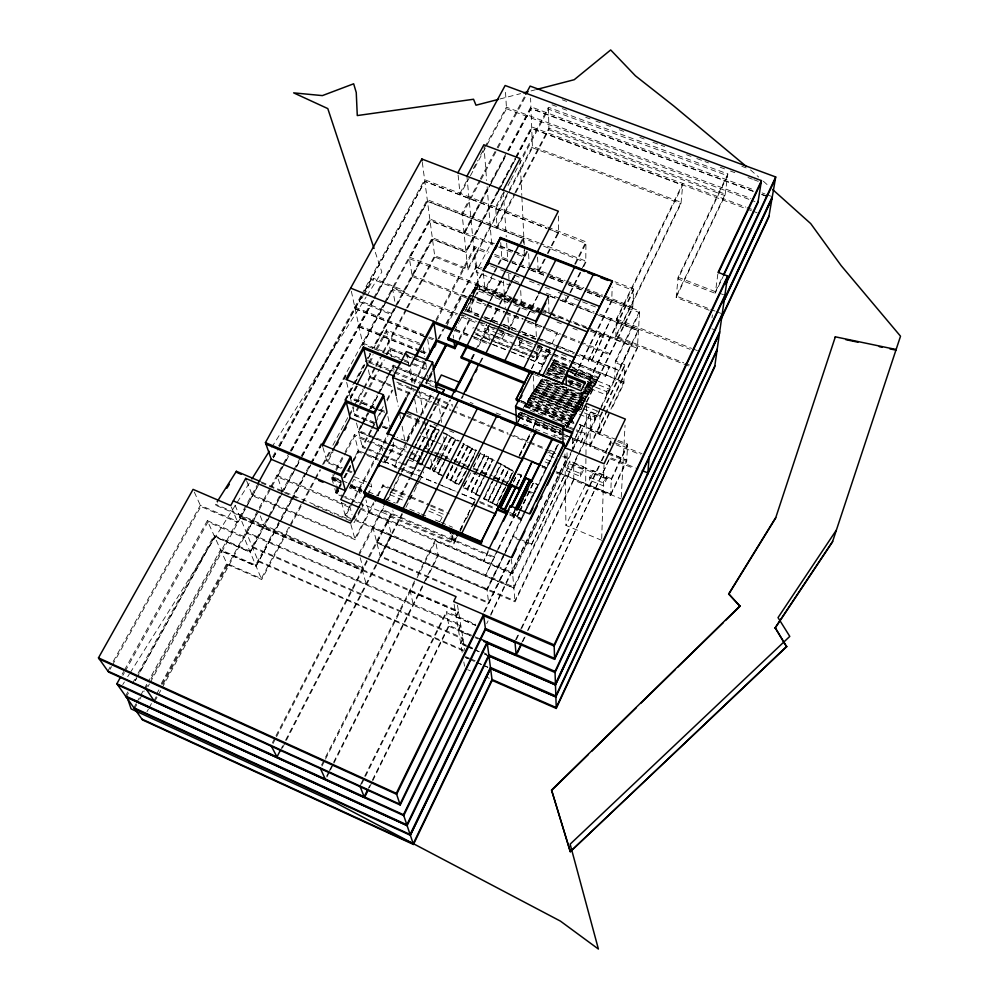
<?xml version="1.0" encoding="UTF-8"?>
<svg xmlns="http://www.w3.org/2000/svg" width="999" height="999" viewBox="0 0 999 999"><rect width="100%" height="100%" fill="white"/><g stroke="black" fill="none" stroke-linecap="round" stroke-linejoin="round"><path stroke-width="0.75" stroke-dasharray="5 3.75" d="M532.792 392.507L532.854 393.868L577.497 411.9L577.497 410.564L532.792 392.507L530.094 398.052L574.825 416.133L577.497 410.564M534.178 390.434L534.24 391.783L578.821 409.79L578.821 408.441L534.178 390.434L531.48 395.954L576.161 414.011L577.497 411.288L532.829 393.256M584.403 405.844L597.302 411.039L597.227 414.41L594.355 420.317L575.786 412.812L578.671 406.918L578.671 403.534L582.966 405.269M535.551 388.349L535.601 389.71L580.144 407.679L580.144 406.331L535.551 388.349L532.854 393.868M580.394 476.423L580.407 473.501L583.678 466.708L569.867 461.051L566.57 467.819L566.608 470.754L580.394 476.423L583.653 469.642L583.678 466.708M572.477 439.373L580.869 442.782L584.914 433.254L576.523 429.845M580.943 426.511L580.943 425.274L572.677 443.506L580.943 426.511L578.084 425.362M533.304 376.061L533.978 390.659L581.006 409.64L581.081 392.345M536.913 386.276L536.975 387.637L581.468 405.569L581.468 404.233L536.913 386.276L534.24 391.783M538.286 384.215L538.336 385.577L582.779 403.471L582.792 402.135L538.286 384.215L535.601 389.71M539.647 382.155L539.697 383.516L584.09 401.386L584.103 400.037L539.647 382.155L536.975 387.637M583.716 266.583L585.776 262.475L585.951 241.808L424.625 179.708L362.2 293.519M580.869 442.782L584.914 433.254M581.006 409.64L585.202 401.061L585.314 388.037M541.008 380.095L541.058 381.456L585.402 399.3L585.414 397.952L541.008 380.095L538.336 385.577M601.66 540.297L565.933 525.399L585.664 484.278L585.938 456.293M585.963 454.732L586.463 404.982M585.414 398.564L541.033 380.706L542.37 378.047L542.42 379.408L586.713 397.215L586.725 395.866L543.793 378.621M588.086 387.662L588.124 384.215L590.983 378.371L609.54 385.776L609.415 389.223L606.58 395.08L588.086 387.662L590.933 381.83L590.983 378.371M588.286 360.926L600.374 335.077L588.286 360.926L591.033 362.013L603.071 337.5L603.146 334.815L611.126 318.581L591.033 362.013M580.881 392.27L588.011 395.129L588.036 393.793L583.741 392.07M583.616 390.771L589.323 393.069L589.335 391.708L582.192 388.848M584.914 388.711L590.609 390.996L590.634 389.647L586.351 387.924M606.93 453.396L589.997 446.503L590.496 412.175L599.999 416.009L599.537 434.053L590.234 430.282M589.597 480.207L589.647 477.297L592.907 470.492L606.793 476.173L606.693 479.095L603.458 485.901L589.597 480.207L592.857 473.414L592.907 470.492M586.213 386.65L591.908 388.936L591.932 387.587L586.226 385.302M587.512 384.603L593.206 386.875L593.219 385.527L587.537 383.241M587.387 381.98L594.492 384.827L594.517 383.466L587.4 380.631M594.355 420.317L594.417 416.97L597.302 411.039M567.395 370.067L595.804 381.418L595.779 382.779L551.81 365.197L551.773 363.823L565.971 369.493M567.295 367.47L553.109 361.813L553.134 363.186L597.052 380.731L597.09 379.383L568.706 368.044M605.382 376.273L609.452 366.695L605.382 376.273L571.316 362.687M601.71 538.761L603.995 465.272M606.58 395.08L606.693 391.645L609.54 385.776M610.526 336.401L566.733 427.085L566.72 425.861L575.124 429.27M575.287 375.362L611.7 301.523L612.187 287.025M528.259 630.194L610.102 457.53L638.061 468.931M610.564 445.542L610.726 441.083L642.07 453.796M615.746 337.25L616.458 318.918L682.841 183.491L680.981 203.684L615.746 337.25L689.322 366.246M607.417 298.426L639.66 311.001L615.347 361.039L614.597 379.957L623.838 383.641L611.013 410.252M611.301 478.658L573.688 463.249L573.751 480.157L610.639 495.342L611.301 478.658L627.659 444.205L617.594 440.122M550.911 313.948L630.644 345.392L618.668 370.367L579.47 354.782M623.838 383.641L624.762 364.772L615.347 361.039M621.241 497.352L625.049 425.224M586.95 401.923L632.679 308.179L633.728 289.023L614.959 281.743M610.639 495.342L626.685 461.438L627.659 444.205M589.997 446.503L637.374 348.326L639.66 311.001M709.153 310.239L676.173 297.465L678.109 277.285L727.821 173.951L548.414 107.28L521.653 157.842M676.173 297.465L724.999 195.629L727.821 173.951M712.012 317.844L712.412 314.872M717.844 274.076L715.309 293.094L723.176 276.398M715.496 291.671L722.714 276.361M606.793 476.173L603.546 483.004L589.647 477.297M516.358 639.597L521.078 629.745M521.753 628.346L601.236 462.25M601.91 460.839L610.676 442.545L640.534 454.67M522.14 641.857L524.825 636.226M527.522 630.594L610.102 457.53M522.889 641.445L525.574 635.826M515.571 639.835L520.267 630.032M520.941 628.633L600.674 462.075M601.348 460.676L610.726 441.083M573.751 479.008L514.947 600.811L376.561 541.633M590.009 445.304L637.449 347.015L589.01 327.922M376.835 542.719L515.034 601.835L573.751 480.157M599.575 432.817L623.913 382.08L571.753 361.288M599.537 434.053L610.339 411.65M600.449 407.979L513.773 586.95L356.218 519.817M601.136 406.568L638.536 329.333L599.6 314.061M599.737 410.851L513.886 588.186L373.151 528.196L359.353 554.757M600.411 409.453L638.461 330.681L595.516 313.836M599.999 416.009L602.01 411.85M602.672 410.464L624.762 364.772M602.634 411.975L599.962 417.495L590.471 413.673L512.662 573.838L435.626 541.108L417.12 577.747M603.296 410.589L624.687 366.333L615.284 362.612L639.56 312.637L605.931 299.513M490.696 614.298L567.082 457.23L564.198 456.056M486.725 623.651L488.086 620.854M490.809 615.247L567.095 458.366L567.007 450.986M572.202 449.825L512.549 572.552L360.477 507.992M572.877 448.426L590.496 412.175M566.608 470.754L569.892 463.998L569.867 461.051M531.293 545.029L564.56 475.224L531.293 545.029L512.799 537.262L512.712 536.163L518.419 538.561M578.821 408.441L577.497 411.163L532.829 393.131M577.497 411.9L580.144 406.331M578.821 409.79L581.468 404.233M582.792 402.135L580.144 407.679M581.468 405.569L584.103 400.037M582.779 403.471L585.414 397.952M584.09 401.386L586.725 395.866M586.713 396.478L588.036 393.793M585.402 399.3L586.713 396.603L542.382 378.658M586.713 397.215L589.335 391.708M588.011 395.129L590.634 389.647M591.932 387.587L590.621 390.259L586.351 388.536M589.323 393.069L590.621 390.384L582.067 386.963M590.609 390.996L593.219 385.527M591.908 388.936L594.517 383.466M593.206 386.875L595.804 381.418M597.09 379.383L595.791 382.03L570.242 371.815M594.492 384.827L595.791 382.167L567.407 370.816M483.828 612.087L509.752 558.953M586.276 402.11L632.754 306.868L603.983 295.642M597.052 380.731L598.351 378.084L568.606 366.208M372.814 526.885L380.419 556.905L488.686 603.359L509.84 559.989M484.802 611.55L510.114 559.64M519.792 511.788L517.107 517.27L519.03 511.938M519.705 510.564L522.39 505.082M523.064 503.721L533.828 481.793L520.467 510.427M519.068 512.487L517.07 516.72L512.974 515.009L514.223 511.038M519.755 511.238L533.853 482.367L537.962 484.74L533.891 483.066M509.827 515.184L521.266 519.98L521.153 518.306L537.924 484.053M557.28 445.142L486.925 588.836L488.686 603.359M566.121 427.097L633.728 289.023M463.024 638.948L460.739 643.631L466.383 646.078M487.05 589.86L504.67 553.871M505.357 552.484L512.799 537.262M521.266 519.98L524.575 513.211M525.237 511.863L557.979 444.967M503.533 556.406L487.075 590.034L376.873 542.907L393.206 511.313M504.22 555.007L558.404 444.305M566.645 427.485L633.641 290.609L614.909 283.341M575.786 412.812L575.786 409.44L578.671 403.534M570.804 421.94L525.886 403.608L527.247 400.899L572.14 419.068L569.455 424.687L524.537 406.468L524.463 405.119L569.455 423.364L568.106 426.111L565.284 424.962L568.106 426.236L566.758 428.996M565.297 425.699L568.106 426.835L570.804 421.216L570.804 422.54L525.936 404.345L525.861 402.997L523.139 408.579M570.804 422.54L573.488 416.933L528.646 398.788L525.936 404.345M573.488 417.532L574.825 414.81L530.032 396.69L528.671 399.4L573.488 417.669L572.152 420.404L527.322 402.247L527.247 400.899M573.488 418.269L576.161 412.674L531.418 394.605L528.708 400.137L573.488 418.269L573.488 416.933M512.974 515.009L514.985 510.901M458.354 629.482L460.689 624.725L246.116 531.843M496.928 550.973L485.352 575.861L497.727 550.674M497.614 549.575L516.208 511.75M460.851 625.736L458.541 630.656L470.866 636.001M498.414 549.275L516.982 511.488M513.374 481.668L516.083 476.073M513.424 482.242L517.482 474.038L521.553 475.724L516.82 485.302M516.77 484.602L521.503 475.024L517.432 473.339M516.808 485.177L521.54 475.599M516.858 485.864L521.503 475.024M368.306 788.361L369.692 785.564M372.452 779.957L448.788 625.349L473.838 636.201M369.305 787.761L372.065 782.18M372.752 780.781L448.976 626.361L446.303 611.588L475.661 624.275M456.031 615.796L458.429 610.951L239.835 516.658M488.274 550.449L483.591 561.313L489.085 550.174M571.84 381.019L566.333 392.17L585.214 399.762L581.018 408.354L533.916 389.348L524.975 407.205M574.587 375.437L611.738 300.112M456.243 617.02L458.603 612L240.309 517.819M572.539 380.944L566.346 393.481L566.283 387.749M519.58 454.807L529.932 433.978M533.379 427.023L535.452 422.864L568.269 436.213M518.906 456.443L530.631 432.829M533.391 427.272L535.464 423.101M519.68 456.231L531.381 432.642M532.067 431.256L535.452 422.864M505.919 486.813L496.428 505.944L496.303 504.707L505.132 486.913M505.806 485.551L513.286 470.492L509.215 468.818L501.735 483.853M505.182 487.487L496.378 505.382L492.282 503.671L492.157 502.435L500.998 484.652M505.856 486.113L513.324 471.078M508.628 481.343L513.374 471.778M360.564 784.565L364.023 777.597M364.71 776.198L446.303 611.588M361.638 784.14L446.528 612.812L475.836 625.486M551.81 365.197L553.121 362.562L597.065 380.119M553.134 363.186L554.433 359.802L553.121 362.425L570.129 369.23M496.303 504.707L492.22 502.997L501.048 485.227L492.232 503.109L488.136 501.411L488.012 500.162L496.191 483.753M496.865 482.38L505.044 465.971L500.986 464.285L492.807 480.806M488.086 500.849L496.928 482.954M497.614 481.705L505.094 466.558M488.136 501.411L496.99 483.653M497.677 482.28L505.157 467.257L505.044 465.971M501.685 483.279L509.165 468.231L501.048 464.997L500.936 463.711L496.865 462.025M501.748 483.978L509.228 468.943L505.157 467.257M492.282 503.671L501.111 485.914M501.798 484.552L509.165 468.231M453.721 542.569L456.506 537.012M459.99 530.057L475.324 499.463L461.051 493.494M537.887 374.637L550.012 350.449L537.05 345.279M456.543 537.225L453.758 542.794L344.53 496.278M460.027 530.282L475.362 499.687L456.805 491.933M537.899 374.887L550.024 350.699L534.178 344.393M517.457 416.371L518.831 413.623L561.201 430.844M389.947 515.734L390.209 516.845L453.921 543.881L457.405 536.938M460.189 531.381L462.974 525.824M466.446 518.881L469.23 513.324M474.1 503.608L475.324 499.463M517.507 417.095L520.242 411.488M539.972 372.127L550.062 351.998L550.012 350.449M564.035 433.316L518.918 414.96L520.292 412.225L561.163 428.833M524.537 406.468L525.899 403.746M516.733 423.688L522.227 412.699M518.194 422.215L522.302 413.986M525.736 407.117L533.978 390.659M539.697 383.516L541.033 380.844L585.414 398.688M541.058 381.456L542.395 378.796M492.057 481.481L483.853 497.889L484.003 499.138L492.157 502.435M492.732 480.107L500.936 463.711M483.941 498.576L492.107 482.055M564.66 371.528L550.437 365.834L547.802 371.253L562.025 376.96M484.003 499.138L501.048 464.997M563.349 374.925L549.138 369.23L551.773 363.823M564.672 372.889L550.474 367.207L553.109 361.813M531.593 368.481L541.321 349.163L551.46 353.209M326.598 776.173L328.708 771.99M329.383 770.629L332.904 763.636M333.579 762.299L438.049 554.682M531.605 368.743L541.321 349.425L623.9 382.342M565.796 300.799L569.243 293.943M569.929 292.582L581.655 269.28M582.342 267.907L585.789 261.051L540.684 243.594M326.96 776.997L329.77 771.415M330.444 770.067L333.266 764.46M333.928 763.136L424.95 582.205M425.649 580.819L438.236 555.781L435.389 539.785L416.845 576.473M528.633 355.494L537.25 358.941L541.371 350.749L541.321 349.163M569.942 293.968L565.809 302.173L565.746 296.154M570.629 292.595L580.956 272.053M479.707 495.616L471.553 492.32L471.391 491.058L478.946 476.036M479.632 474.662L488.573 456.905L484.503 455.232L475.574 473.101M478.309 457.055L480.382 452.959L484.44 454.632L467.232 488.786L467.395 490.047L471.478 491.758L488.623 457.492M471.553 492.32L479.782 475.949M480.469 474.587L488.698 458.204L488.573 456.905M479.782 496.303L475.699 494.592L475.549 493.331L483.091 478.309M483.778 476.935L492.694 459.178L484.577 455.944L484.44 454.632M475.636 494.03L492.744 459.765L495.454 460.876M451.898 534.54L452.797 540.272L451.923 542.007L450.786 534.852M475.699 494.592L483.916 478.221M484.602 476.848L492.819 460.477L492.694 459.178M530.219 359.578L541.745 364.198L557.467 332.567L543.131 326.885M321.553 765.072L416.158 577.834M574.712 264.036L585.951 241.808M322.003 766.071L324.8 760.526M325.499 759.128L416.433 579.095M575.424 264.335L585.938 243.519L548.114 228.958M463.174 487.2L466.608 480.382L463.149 487.075L467.232 488.786M473.501 466.733L474.887 463.998M478.334 457.18L480.394 453.084M470.816 472.777L463.249 487.774L471.391 491.058M473.576 467.32L480.382 452.959M538.136 346.353L536.825 348.976L537.25 358.941M467.32 489.473L474.875 474.338M467.395 490.047L474.962 475.037M475.649 473.676L484.577 455.944M540.259 346.041L536.962 352.572L519.58 345.629L519.368 342.008L521.353 338.087M537 352.772L536.7 358.616L532.38 356.893M465.896 471.153L459.003 484.927L454.932 483.216L454.745 481.943L472.052 447.827L463.961 444.605L463.786 443.281L453.359 463.736M454.932 483.216L461.85 469.592M462.537 468.231L472.215 449.138L472.052 447.827M439.86 521.765L443.618 514.36L426.748 507.255M466.683 470.504L459.09 485.502L458.916 484.228L465.821 470.566M466.508 469.205L476.186 450.099L472.127 448.414L454.845 482.642L450.774 480.944L450.586 479.657L456.83 467.382M468.681 465.821L475.561 452.06M467.37 469.13L474.263 455.507M452.672 465.097L446.416 477.372L446.615 478.658L454.745 481.943M454.145 462.962L463.873 443.881L467.919 445.554L468.094 446.878L458.391 465.946M446.516 478.084L453.471 464.448L446.503 477.959L450.586 479.657M454.158 463.086L463.886 444.006L459.827 442.332M446.615 478.658L453.546 465.034M454.245 463.673L463.961 444.605M457.517 466.021L467.919 445.554M450.686 480.369L467.994 446.153M450.774 480.944L457.704 467.32M519.58 345.629L522.889 339.123M442.357 475.799L438.286 474.1L438.074 472.814L443.656 461.9M444.355 460.539L455.519 438.723L447.427 435.514L447.24 434.165L443.181 432.505M438.186 473.514L443.743 462.487M444.468 461.251L455.594 439.323L459.652 440.996M438.286 474.1L444.555 461.85M445.242 460.489L455.694 440.059L455.519 438.723M527.185 316.171L537.999 294.967M527.909 315.547L538.698 294.368M451.461 437.05L434.016 471.241L429.945 469.542L435.539 458.653M436.238 457.292L447.427 435.514M408.566 459.79L432.679 469.842L438.186 459.128M438.873 457.792L445.054 445.729L443.256 433.591M496.491 336.426L502.247 338.723L501.973 335.077L503.309 332.467M442.245 475.099L434.115 471.815L433.903 470.529L439.498 459.615M440.184 458.254L451.373 436.451L447.327 434.777L429.845 468.956M502.247 338.723L505.581 332.23M434.115 471.815L440.397 459.565M441.096 458.204L451.56 437.787L451.373 436.451M508.741 328.708L516.483 313.586M517.195 312.212L521.416 303.971M538.111 271.378L544.492 258.941M547.327 253.421L558.653 231.306M517.27 313.611L508.828 330.082L507.792 314.76M517.981 312.237L521.49 305.369L520.641 289.485M545.242 259.016L538.174 272.814L537.574 256.556M548.076 253.496L558.678 232.779L558.379 214.535M402.147 513.161L380.157 555.856L488.573 602.36M409.24 499.388L411.363 495.254M415.621 487L417.757 482.867M461.226 398.439L462.649 395.691M479.682 362.625L483.229 355.731M281.231 748.638L282.68 745.841M285.502 740.359L391.358 534.79M380.419 556.905L402.385 514.26M405.919 507.38L418.668 482.617M419.38 481.243L422.927 474.363M462.087 398.276L463.511 395.529M480.519 362.5L484.053 355.619M282.392 748.076L376.923 564.46M377.335 563.636L391.62 535.901L387.824 519.592M429.945 469.542L429.72 468.231L434.627 458.703M435.327 457.33L447.24 434.165M495.054 335.851L484.99 331.83L484.652 328.172L486.663 324.275M426.411 454.845L421.491 464.373L417.42 462.687L417.182 461.376L422.115 451.835M422.827 450.474L434.802 427.335L430.744 425.661L413.136 459.802L409.066 458.104L413.311 449.95M417.295 461.963L422.227 452.435M422.927 451.073L434.89 427.947L422.952 451.198M417.32 462.087L422.24 452.559M272.427 742.669L275.287 737.125M276.011 735.739L368.007 558.166M368.506 556.93L392.919 510.002M396.478 503.121L409.99 476.998M410.701 475.624L436.363 426.024M437.075 424.637L449.862 399.912M471.103 358.841L474.65 352.01M475.724 349.912L488.336 325.362M490.209 321.928L498.701 305.507M499.413 304.133L511.525 280.719M512.125 279.533L515.809 272.415M516.371 271.353L528.371 248.139M417.42 462.687L435.015 428.683L434.802 427.335M510.776 282.38L514.26 275.649M514.96 274.3L524.725 255.432L524.275 246.191M272.952 743.693L275.811 738.161M276.536 736.775L369.006 557.867M369.568 556.855L390.209 516.845M398.401 468.568L412.187 474.338L423.139 453.159M432.342 452.16L425.187 449.188L437.262 425.861M437.974 424.488L450.749 399.775M471.69 359.265L474.475 353.896M490.322 323.239L488.199 327.347L493.956 329.645M491.021 321.878L499.512 305.469M500.212 304.108L512.325 280.694M513.036 279.32L514.46 276.548M517.32 271.029L524.475 257.205L524.125 250.075M397.477 503.071L410.252 478.346M410.964 476.973L420.904 457.742L406.755 451.86M471.978 358.978L474.8 353.509M478.334 346.678L488.224 327.56L480.981 324.687M512.225 281.131L504.47 296.129L409.44 258.654L430.032 220.667L464.148 233.953L488.848 187.625M512.937 279.77L516.458 272.952M517.157 271.591L527.734 251.136M406.531 415.109L430.644 425.05L430.869 426.398L438.948 429.607L439.148 430.956L421.603 464.972L421.366 463.661L426.286 454.12M426.998 452.759L438.948 429.607M426.386 454.72L421.466 464.248L425.549 465.946M427.097 453.359L439.036 430.219M427.11 453.484L439.061 430.357L435.015 428.683M489.672 301.323L501.036 279.483M359.003 553.471L383.529 506.281M385.939 501.898L400.661 473.301M401.373 471.928L428.434 419.867M429.133 418.494L440.472 396.678M490.422 300.724L501.011 280.182M519.967 243.706L523.476 236.938L523.838 244.343M416.133 444.518L426.723 424.125L430.769 425.786M373.102 528.009L384.503 506.056M388.074 499.188L401.623 473.114M402.335 471.74L429.333 419.742M430.045 418.381L441.371 396.591M510.789 299.737L494.93 293.481L503.171 277.597M520.754 244.031L523.563 238.624L427.497 201.423L374.7 298.276M421.366 463.661L413.249 460.389L412.999 459.078L417.232 450.911M417.944 449.55L430.644 425.05M413.249 460.389L418.181 450.874M418.893 449.513L430.869 426.398M373.601 502.634L354.832 538.586L251.973 494.53M377.172 495.804L382.879 484.865L391.333 488.424M417.894 417.794L405.781 440.996L397.19 437.437M459.041 338.986L469.867 318.256M493.306 273.364L484.852 289.535L510.164 299.525M494.006 272.015L501.748 257.193M246.778 481.168L252.422 495.716L355.144 539.722L373.888 503.821M378.171 495.616L383.154 486.063L382.879 484.865M406.73 440.884L418.119 419.068M459.203 340.347L470.729 318.256M508.853 300.374L484.977 290.959L494.118 273.451M494.817 272.103L501.848 258.641L500.699 242.233M406.206 442.307L394.018 465.671L394.268 466.845L397.028 467.994M406.93 440.934L419.83 416.196M420.554 414.822L432.03 392.844M394.268 466.845L406.443 443.506M407.155 442.132L420.042 417.42M420.766 416.046L432.942 392.719M472.889 328.359L473.401 327.385M471.803 293.356L483.241 271.541M472.789 292.794L476.985 284.802L511.775 298.526M434.478 387.175L426.136 383.778L425.936 382.492L432.355 370.254M472.827 293.069L476.985 284.802M358.042 513.486L362.887 504.258L363.174 505.382L354.208 522.502L334.19 513.973M367.932 494.293L371.753 487L370.954 483.741M385.065 461.925L393.831 445.204M428.284 379.483L432.53 371.391M473.139 293.906L478.209 284.24M426.136 383.778L431.843 372.914M472.964 294.455L477.147 286.463L479.807 287.525L479.932 288.898L477.147 294.218M379.707 460.751L385.327 463.099L394.081 446.403L393.231 442.257M422.864 378.459L428.484 380.744L432.717 372.664M454.445 331.206L458.828 322.827M459.503 321.528L463.161 314.56M466.745 307.717L478.334 285.602L474.662 246.628L488.911 252.185M464.747 311.775L471.703 298.489M472.402 297.153L477.272 287.849L477.147 286.463M474.238 298.164L467.27 311.476L467.407 312.837L474.375 299.538M474.925 296.84L479.807 287.525M350.999 518.593L345.467 516.233L388.037 435.664M438.836 338.886L476.598 267.17L482.192 269.368M515.122 193.993L497.14 228.159L495.616 207.043L503.571 192.008M515.846 192.62L548.938 129.758L548.414 107.28M446.628 326.124L462.799 295.067L467.107 296.778M508.678 274.188L509.39 285.077L476.024 271.965L491.52 242.507L487.137 186.688M471.041 293.956L482.455 272.19M422.315 162.3L434.852 257.055L467.857 270.03L532.442 147.715L530.581 98.102M406.693 396.241L411.75 386.638M424.787 361.9L413.199 383.891L410.114 366.021M406.93 397.54L411.975 387.949M414.148 383.828L425.724 361.863M350.187 505.531L345.154 515.097L350.686 517.457M350.911 504.17L387.25 435.152M437.962 338.873L443.044 329.22M445.929 323.751L476.461 265.759L482.067 267.957M497.04 226.711L514.323 193.881M515.047 192.507L548.901 128.222L725.199 194.143L676.311 296.091L709.327 308.866M343.381 496.99L336.301 493.981L338.461 489.922M339.185 488.561L341.346 484.49M344.942 477.709L350.711 466.858M353.584 461.426L358.629 451.935L354.345 434.64L368.668 440.609M370.879 429.832L362.15 446.266L382.105 454.595M371.603 428.459L374.513 422.989M377.41 417.507L383.229 406.556M386.863 399.712L391.945 390.122M497.315 191.596L465.884 250.811L432.292 237.675L372.652 348.176M498.039 190.222L514.847 158.554M515.584 157.168L531.668 126.873L745.729 207.043M337.138 486.501L338.673 491.908L337.774 493.606L335.627 486.101M365.284 448.613L362.437 447.427L371.865 429.645M372.59 428.284L374.775 424.175M375.499 422.802L383.479 407.767M387.113 400.924L392.919 389.985M498.139 191.646L466.021 252.173L432.467 239.048L373.651 348.077M498.876 190.26L515.659 158.616M516.396 157.243L531.718 128.359L745.516 208.466M515.671 158.866L466.046 252.397L432.492 239.273L373.976 347.752M516.408 157.492L531.73 128.596L682.692 185.165L616.395 320.429L690.022 349.3M435.989 319.68L474.662 246.628M436.213 321.291L474.825 248.326L487.624 253.321M495.741 208.791L504.408 192.407M508.016 185.577L510.177 181.481M510.901 180.12L548.463 109.141L727.597 175.749L677.946 278.958L716.171 293.669M333.916 480.107L334.84 478.384L336.75 485.139M337.362 489.897L335.914 492.619L343.156 495.891M338.074 488.548L340.959 483.116M343.856 477.672L351.061 464.098M351.785 462.737L358.279 450.512L378.259 458.866M335.976 492.844L338.861 487.412M339.585 486.063L341.034 483.341M343.918 477.909L352.572 461.613M353.284 460.252L358.341 450.749L378.321 459.103M333.266 483.391L331.531 477.372L332.967 474.7M335.814 469.355L344.368 453.334M345.08 451.998L354.345 434.64M346.99 482.654L332.742 476.635L331.818 478.359L340.372 481.968M335.602 471.865L331.93 478.746L341.508 482.792M336.338 470.492L354.695 436.076L387.575 449.587M361.213 425L358.316 430.432L386.738 442.257M361.938 423.638L367.744 412.762M368.469 411.401L377.172 395.08M377.897 393.718L387.325 376.049M388.049 374.687L393.119 365.172L395.991 366.333M463.986 232.305L487.987 187.3M490.896 181.843L506.905 151.836M507.629 150.462L530.906 106.818L754.857 190.21M361.501 426.211L358.604 431.643L374.213 438.136M362.225 424.85L368.019 413.986M370.916 408.554L378.159 394.967M378.883 393.606L388.299 375.949M389.023 374.588L393.369 366.446L421.466 377.884M464.123 233.716L490.284 184.653M491.008 183.292L505.544 156.044M508.441 150.587L530.968 108.342L754.52 191.621M362.999 423.688L358.653 431.843L371.391 437.137M363.723 422.34L370.242 410.114M370.966 408.753L379.657 392.457M380.382 391.096L389.785 373.451M390.509 372.09L393.406 366.658L424.937 379.495M489.572 186.264L505.556 156.294M508.454 150.837L530.981 108.604L754.482 191.87M301.161 504.333L261.288 578.571L226.835 563.511L161.276 683.603M301.898 502.959L314.448 479.595M315.185 478.209L319.618 469.967M322.565 464.473L329.957 450.724M332.904 445.217L348.414 416.346M349.151 414.972L353.584 406.73M354.32 405.344L363.174 388.848M363.911 387.475L374.975 366.87M375.711 365.497L380.132 357.267M383.092 351.773L405.931 309.24M406.668 307.867L434.677 255.719L467.719 268.706L532.392 146.291L681.106 202.298L615.796 335.989L683.691 362.737M124.4 670.179L207.33 520.679L227.297 564.522L261.701 579.57L289.722 527.385M290.459 526.011L314.785 480.694M315.522 479.32L320.691 469.705M323.639 464.21L331.006 450.474M349.438 416.146L353.858 407.904M356.818 402.41L363.449 390.047M364.185 388.673L375.237 368.094M375.974 366.72L382.592 354.383M383.329 353.009L406.88 309.141M407.617 307.779L434.852 257.055M332.018 451.823L326.923 461.313L342.27 467.769M341.208 468.394L327.272 462.537L333.092 451.698M358.678 405.919L354.333 414.023L375.199 422.664M359.403 404.57L368.094 388.361M368.818 387L376.785 372.14M379.682 366.745L383.304 359.99M386.201 354.583L389.822 347.827L402.709 353.047M479.595 180.357L462.013 213.149L467.857 270.03M480.319 178.996L496.441 148.938M497.165 147.565L525.736 94.281M374.126 423.539L354.695 415.484L359.702 405.831M360.477 404.695L369.106 388.286M369.88 387.15L379.233 369.393M379.995 368.256L384.29 359.94M387.225 354.77L390.072 349.151L401.511 353.783M462.187 214.86L480.469 180.732M481.206 179.37L497.29 149.338M498.026 147.977L525.811 96.116M291.458 500.711L256.119 566.233L221.129 550.961M292.195 499.35L304.72 476.148M305.457 474.775L310.614 465.222M311.338 463.861L320.916 446.116M345.954 399.7L354.058 384.69M354.795 383.329L364.36 365.584M368.057 358.741L371.016 353.246M356.119 386.051L350.212 397.015L374.275 406.943M368.681 362.749L373.114 354.52M376.061 349.038L386.413 329.845L420.03 343.406M459.977 193.319L468.081 178.284M473.239 168.706L477.659 160.502M480.606 155.032L506.393 107.168L750.886 198.464M356.955 386.388L350.524 398.314L377.385 409.403M469.692 177.073L460.127 194.83L458.054 174.6M470.429 175.712L506.493 108.766L505.432 90.472M357.217 386.213L350.574 398.526L374.613 408.441M369.755 362.937L373.439 356.094M377.123 349.238L386.713 331.443L421.678 345.554M321.266 443.394L255.619 565.022L220.567 549.737L148.064 681.867M344.543 400.249L369.917 353.221M279.108 523.301L256.044 566.058L221.041 550.786M279.845 521.94L290.934 501.398M291.671 500.037L310.876 464.435M311.613 463.074L321.216 445.267M345.579 400.099L353.708 385.04M354.445 383.666L364.785 364.498M368.481 357.654L370.691 353.546M300.412 457.567L249.725 550.986L214.073 535.476L136.026 676.947M301.149 456.193L429.82 219.018L494.193 244.056M268.669 517.957L250.175 552.047L214.56 536.563L137.4 676.51M269.405 516.583L280.507 496.116M261.214 482.842L282.729 492.02L301.273 457.829M302.023 456.456L345.779 375.749M372.827 348.339L362.837 344.293L384.99 303.459M385.726 302.098L430.007 220.429L492.869 244.892M282.317 493.094L250.25 552.235L214.648 536.738L137.5 676.66M283.067 491.72L295.654 468.494M296.403 467.132L301.586 457.567M302.322 456.193L346.041 375.587M362.337 345.517L392.719 289.498L456.381 314.872M146.965 711.75L148.451 709.028M149.201 707.654L151.436 703.571M156.631 694.03L158.866 689.934M161.838 684.477L227.297 564.522M154.008 700.736L156.244 696.628M162.974 684.303L269.98 488.086M270.729 486.725L289.373 452.535M290.122 451.161L372.889 299.4M373.638 298.039L427.26 199.7L539.235 243.032M154.62 701.66L157.592 696.178M158.341 694.817L161.326 689.347M162.075 687.974L258.491 511.113M259.24 509.74L271.154 487.887M271.903 486.525L288.286 456.468M291.258 450.999L373.901 299.413M374.65 298.039L427.46 201.174L537.824 243.906M288.524 456.331L277.385 476.773L350.125 507.692M291.496 450.886L373.951 299.638M133.866 707.754L136.114 703.671M136.863 702.309L139.848 696.852M140.597 695.491L143.581 690.047M144.331 688.686L147.328 683.241M134.59 708.766L136.726 704.532M139.81 699.238L144.181 690.933M145.03 689.722L147.914 684.128M150.999 678.833L257.005 485.352M272.677 456.768L275.749 451.161M278.646 445.891L361.463 294.88M194.318 492.107L200.861 506.493L237.774 522.44L245.304 508.716M246.016 507.417L257.617 486.251M273.202 457.829L276.923 451.036M279.895 445.604L361.825 296.154M364.822 290.684L424.825 181.231L547.09 228.321M147.927 686.713L149.413 683.978M150.162 682.617L247.14 505.694M247.889 504.32L258.391 485.177M273.389 457.817L278.634 448.239M279.383 446.865L361.875 296.391M364.872 290.921L424.862 181.493L546.653 228.396M125.524 695.991L127.772 691.907M132.28 683.741L135.277 678.309M135.152 680.581L136.651 677.859M126.261 697.04L128.509 692.956M135.252 680.731L136.751 678.021M122.889 675.361L124.4 672.639M125.15 671.291L207.929 521.99L244.168 537.712L258.516 511.401L264.236 526.136M122.128 674.263L123.639 671.54M107.855 671.078L110.127 666.995M113.149 661.563L200.337 505.319L237.3 521.291M110.052 669.33L111.563 666.62M112.325 665.259L200.861 506.493M361.838 296.578L359.365 300.512L391.433 313.374L391.67 314.673L359.652 301.823L362.937 296.591M363.761 295.292L373.614 279.608L373.364 278.271L403.833 290.397L404.046 291.72L373.614 279.608M122.752 684.59L124.413 681.955M127.722 676.685L129.37 674.05M130.207 672.727L249.4 482.917M271.74 447.327L366.109 297.065M366.933 295.741L381.83 272.015L374.525 249.937M362.662 295.279L373.364 278.271M360.164 557.654L363.311 568.868L216.034 505.357L217.707 502.722M499.8 99.026L520.629 93.619M531.056 90.909L535.514 89.748M562.312 99.813L566.683 101.436M741.832 166.296L746.203 167.919M552.047 104.808L556.443 106.431M562.287 108.604L566.683 110.24M585.689 117.295L590.072 118.918M595.928 121.091L600.312 122.715M606.156 124.887L610.551 126.523M619.318 129.783L623.701 131.406M639.797 137.375L644.18 139.011M652.946 142.27L664.647 146.603M686.588 154.745L690.971 156.381M696.827 158.554L708.516 162.899M720.217 167.233L724.6 168.868M730.456 171.041L734.839 172.665M748.001 177.547L752.384 179.183M753.845 179.72L758.241 181.356M762.125 192.907L765.034 193.993M766.495 194.543L770.853 196.166M761.825 194.343L766.208 195.979M761.787 194.593L766.171 196.216M506.493 108.766L754.994 201.598M548.938 129.758L724.999 195.629M747.19 207.592L751.548 209.228M746.965 209.003L751.335 210.639M752.784 211.189L757.155 212.824M532.442 147.715L680.981 203.684M678.109 277.285L718.181 292.707M719.218 293.107L723.551 294.767M548.538 228.871L558.678 232.779M710.764 309.415L715.072 311.089M716.508 311.638L720.803 313.311M543.643 246.154L585.776 262.475M491.52 242.507L494.405 243.631M500.187 245.879L513.174 250.936M514.622 251.498L524.725 255.432M499.95 246.291L512.899 251.336M514.335 251.898L524.4 255.806M711.925 328.771L715.808 330.282M498.613 247.14L511.538 252.173M517.282 254.408L524.475 257.205M546.453 273.202L529.195 266.471L528.583 252.809M547.889 273.763L565.147 280.494M566.595 281.056L583.853 287.787M585.289 288.349L602.547 295.08M529.258 267.819L545.054 273.988M550.799 276.236L563.736 281.268M569.48 283.516L583.841 289.123M585.277 289.685L602.522 296.403M603.958 296.965L632.679 308.179M494.617 254.408L529.72 268.107M530.769 268.519L548.226 275.324M549.625 275.874L582.892 288.861M588.648 291.096L601.648 296.179M501.848 258.641L510.564 262.05M512.012 262.612L529.458 269.418M530.906 269.98L548.264 276.76M549.7 277.322L567.007 284.078M568.443 284.64L585.751 291.396M587.187 291.958L601.598 297.577M607.367 299.837L611.7 301.523M494.742 256.106L510.551 262.275M512 262.837L529.395 269.63M530.844 270.192L548.226 276.985M549.675 277.547L564.16 283.204M568.481 284.89L585.764 291.633M587.212 292.195L604.482 298.951M490.584 265.871L494.905 267.57M500.649 269.817L504.97 271.503M506.406 272.065L520.791 277.71M529.42 281.081L539.485 285.027M545.242 287.275L552.435 290.097M558.191 292.345L562.499 294.043M563.936 294.605L568.256 296.291M574.013 298.551L581.206 301.361M582.642 301.923L597.027 307.555M616.458 318.918L691.633 348.389M693.081 348.951L697.414 350.649M514.485 280.682L518.756 282.355M546.291 293.157L575.711 304.695M576.548 305.02L594.118 311.913M550.149 296.029L558.691 299.388M560.114 299.95L575.711 306.069M577.122 306.618L594.105 313.274M476.623 267.407L482.217 269.605M550.661 296.466L559.29 299.85M560.726 300.412L577.984 307.18M579.42 307.754L596.69 314.523M598.126 315.085L638.448 330.906M685.139 363.311L689.472 365.022M511.538 297.377L409.19 257.03L412.237 276.548L466.87 298.202M512.974 297.952L540.222 308.691M541.658 309.253L548.838 312.088M550.274 312.65L567.482 319.443M573.226 321.703L587.574 327.36M513.224 299.088L539.323 309.378M545.117 311.663L549.462 313.386M477.01 285.077L511.625 298.726M512.15 298.938L539.597 309.752M541.033 310.327L549.475 313.661M549.7 313.748L637.374 348.326M512.237 300.312L539.647 311.126M541.083 311.688L545.417 313.399M554.07 316.808L558.391 318.519M590.122 331.044L603.109 336.163M511.575 300.087L539.373 311.051M509.89 300.612L475.187 286.913L475.324 288.361M511.338 301.174L538.811 312.025M600.337 336.426L603.071 337.5M510.264 300.936L538.911 312.237M508.941 300.949L474.5 287.35L474.712 289.523L507.929 302.647M513.261 302.647L537.849 312.35M474.575 288.074L537.412 312.874M513.711 304.92L536.813 314.048M557.03 322.04L561.363 323.751M572.927 328.309L577.26 330.02M468.531 297.34L475.711 300.187M487.187 304.732L504.395 311.551M505.831 312.113L523.039 318.931M528.783 321.203L541.695 326.323M412.025 275.212L467.132 297.04M468.169 297.452L475.736 300.449M482.904 303.284L485.776 304.42M486.888 304.87L504.42 311.8M505.606 312.275L523.064 319.193M524.438 319.742L541.833 326.623M543.131 327.148L560.676 334.091M562.125 334.665L579.507 341.558M580.956 342.133L609.952 353.609L609.902 354.87L580.956 343.406M468.306 298.763L485.564 305.607M487 306.181L504.258 313.012M505.694 313.586L521.615 319.892M527.41 322.19L540.434 327.347M546.216 329.645L560.689 335.377M562.137 335.951L579.507 342.832M467.295 309.927L478.833 314.51M484.602 316.795L497.577 321.953M503.346 324.25L516.321 329.408M522.077 331.705L539.385 338.574M540.821 339.148L558.129 346.029M559.565 346.603L573.988 352.335M579.757 354.633L618.681 370.105M465.821 309.59L482.317 316.159M484.627 317.07L501.173 323.651M502.622 324.225L520.017 331.144M521.466 331.718L578.021 354.208M465.971 310.964L498.376 323.851M499.825 324.425L536.026 338.823M537.474 339.398L554.845 346.303M556.293 346.89L573.676 353.796M575.124 354.37L609.402 368.007M488.686 320.379L505.981 327.26M523.351 334.178L535.427 338.973M479.095 316.92L472.028 314.111L470.704 301.186M484.74 319.156L501.685 325.899M503.096 326.461L517.057 332.018M522.602 334.228L536.463 339.735M461.588 314.573L465.934 316.308M480.432 322.078L487.687 324.975M493.481 327.285L497.839 329.008M499.288 329.595L503.633 331.318M518.131 337.1L525.387 339.985M536.987 344.605L541.333 346.341M561.638 354.42L567.444 356.73M488.061 325.761L493.818 328.059M499.587 330.357L512.549 335.527M518.319 337.812L531.281 342.982M457.654 313.898L392.432 287.924L395.055 302.747M459.103 314.485L476.486 321.403M477.934 321.99L486.638 325.449M495.279 328.896L488.086 326.024L489.61 343.331M496.728 329.47L514.01 336.363M515.447 336.925L532.742 343.818M499.712 331.93L512.649 337.088M518.406 339.385L531.356 344.543M537.112 346.84L550.062 351.998M462.175 317.183L475.199 322.377M552.909 353.783L570.292 360.714M484.652 328.172L496.203 332.779M497.639 333.354L501.973 335.077M519.368 342.008L534.128 347.902M541.371 350.749L551.361 354.732M552.784 355.294L569.892 362.125M474.85 327.959L492.195 334.89M493.631 335.464L552.459 359.016M553.896 359.578L598.364 377.335L598.339 378.584L572.552 368.281M554.445 360.552L567.195 365.646M477.235 330.095L494.58 337.025M495.167 337.375L532.43 352.26M533.853 352.834L551.048 359.702M552.484 360.264L566.82 365.996M571.553 369.792L597.077 379.995M473.913 332.33L528.571 354.183M530.007 354.757L537.2 357.63M551.785 364.435L568.818 371.253M476.286 334.453L489.235 339.635M494.98 341.933L507.929 347.115M513.686 349.413L526.635 354.595M551.798 364.573L565.983 370.254M475.487 334.253L489.847 339.997M491.283 340.559L508.528 347.452M509.965 348.027L527.197 354.92M590.933 381.83L609.415 389.223M574.612 375.512L581.718 378.346M550.461 366.458L564.672 372.277M587.4 381.243L594.505 384.215M455.244 329.32L472.539 336.251M473.976 336.825L491.283 343.756M492.719 344.33L510.014 351.248M511.463 351.823L528.758 358.753M530.207 359.328L541.745 364.198M455.269 329.583L491.296 344.006M492.744 344.58L510.039 351.511M511.476 352.085L528.771 359.003M564.76 374.126L549.1 367.857L547.777 370.504L563.448 376.91M455.044 330.719L468.056 335.926M473.826 338.236L486.838 343.444M549.138 369.23L549.125 368.481L564.772 374.75M587.524 383.853L593.219 386.138M549.125 368.619L564.772 374.875M587.524 383.991L606.693 391.645M547.764 369.892L563.436 376.161M576.261 382.043L580.531 383.766M586.226 385.914L591.92 388.324M569.143 379.807L584.79 386.089M546.416 371.915L562.112 378.209M567.807 380.494L580.644 385.639M562.112 378.821L546.441 372.54L562.125 378.958M546.465 373.289L562.125 379.57M567.832 381.855L583.491 388.136M545.067 373.951L559.353 379.682M569.343 383.691L580.769 388.274M585.039 390.609L589.323 392.32M585.039 390.734L589.323 392.457M582.305 392.108L588.024 394.393M582.305 392.232L588.024 394.53M534.565 374.55L541.745 377.435M556.118 383.204L560.439 384.94M354.77 307.068L423.489 334.715M429.22 337.013L436.376 339.897M355.082 308.466L426.561 337.225M427.997 337.812L433.716 340.11M539.672 382.767L585.202 401.061M355.132 308.703L426.024 337.225M538.311 384.827L582.779 402.734M538.311 384.965L582.779 402.872M535.576 388.973L580.144 407.068M578.671 406.918L581.518 408.079M582.954 408.653L597.227 414.41M534.203 391.046L578.821 409.053L534.203 391.171M575.786 409.44L582.954 412.337M584.39 412.912L594.417 416.97M358.741 325.349L419.967 350.1M421.391 350.674L429.932 354.121M531.443 395.217L576.161 413.286L531.456 395.342M359.028 326.698L418.756 350.836M420.179 351.411L428.708 354.87M359.078 326.923L418.781 351.061M420.204 351.636L428.733 355.082M530.057 397.302L574.825 415.534M527.285 401.498L572.152 419.805M520.629 400.587L573.738 422.102M579.482 424.425L599.575 432.579M404.133 353.621L412.724 357.105M414.16 357.679L424.175 361.75M520.641 400.836L573.813 422.377M579.482 424.675L616.146 439.535M407.23 356.094L411.513 357.842M412.949 358.416L425.811 363.636M520.729 402.11L576.66 424.787M390.122 349.363L404.408 355.157M405.844 355.744L414.41 359.215M415.846 359.79L425.849 363.848M590.234 430.494L616.083 440.971M617.519 441.558L627.584 445.629L611.251 480.032L573.688 464.647M524.5 405.719L569.455 423.963M524.5 405.856L569.455 424.088M530.094 410.089L544.168 415.796M552.609 419.23L559.652 422.077M561.063 422.652L568.094 425.512L568.106 426.835M362.562 342.994L412.537 363.274M413.961 363.861L429.67 370.229M374.25 348.926L402.772 360.502M404.195 361.076L425.586 369.767M568.131 427.647L584.902 434.465M561.163 428.708L520.279 412.088L520.329 412.824L563.985 430.581M518.868 414.223L561.213 431.58M569.692 436.8L606.78 451.898M608.216 452.472L626.76 460.027L610.676 494.193L556.106 471.74M397.34 366.883L433.316 381.531M518.094 416.034L606.967 452.21M608.204 452.709L626.748 460.264M518.868 416.945L561.251 434.19M518.169 417.257L561.238 434.802M564.073 435.951L566.87 437.087M608.341 453.971L626.685 461.438M426.373 380.082L433.529 382.992M518.918 417.669L561.263 434.915M425.936 382.492L434.278 385.889M565.509 439.36L554.07 434.702L554.095 435.926L565.534 440.596M610.064 458.741L633.791 468.419M367.694 360.614L393.681 371.203M395.129 371.79L421.103 382.392M470.192 402.397L473.076 403.571M496.166 412.987L500.499 414.747M523.601 424.175L527.922 425.936M535.139 428.883L561.126 439.473M369.455 362.662L392.52 372.065M393.956 372.652L419.905 383.241M401.735 379.22L406.031 380.969M433.866 397.265L396.303 381.905L396.541 383.141L415.297 390.809M435.302 397.852L452.634 404.932M416.733 391.396L434.053 398.476M435.489 399.063L452.797 406.143M369.817 376.486L391.421 385.327M397.177 387.674L413.012 394.168M414.46 394.755L431.73 401.823M433.179 402.41L450.449 409.49M451.898 410.077L470.604 417.744M472.052 418.331L489.323 425.399M490.771 425.986L508.041 433.067M513.798 435.427L528.209 441.321M529.645 441.908L544.043 447.802M549.8 450.162L557.005 453.109M391.658 386.526L370.08 377.697L368.194 368.981M397.402 388.873L411.788 394.767M417.532 397.127L431.918 403.009M433.354 403.596L450.611 410.664M452.048 411.251L469.305 418.319M470.741 418.906L489.435 426.561M490.871 427.16L508.129 434.215M509.565 434.815L528.259 442.47M529.707 443.057L544.08 448.938M545.516 449.525L555.581 453.658M562.774 456.593L567.095 458.366M548.314 452.222L555.182 455.032M553.883 457.442L547.04 454.632L546.928 451.66M569.892 463.998L583.653 469.642M592.857 473.414L606.693 479.095M546.378 459.528L551.873 461.788M566.57 467.819L580.407 473.501M545.104 461.925L551.96 464.735M541.845 465.646L547.577 468.007M557.617 472.14L610.689 493.968M541.845 465.884L547.589 468.244M585.664 484.278L621.153 498.888M541.97 467.082L546.291 468.856M556.131 472.914L564.585 476.386M406.768 413.199L413.898 416.133M433.866 424.363L438.149 426.123M449.562 430.819L453.833 432.579M406.768 416.358L421.079 422.265M422.515 422.852L426.81 424.625L426.598 423.376M443.294 433.241L447.34 434.902M451.56 437.787L455.619 439.46M455.694 440.059L458.404 441.171M379.945 409.278L387.025 412.2M378.808 409.977L387.287 413.486M468.094 446.878L472.14 448.551M376.024 409.028L384.503 412.525M472.215 449.138L476.273 450.811L476.186 450.099M480.457 453.683L484.515 455.357M488.698 458.204L492.757 459.89M496.928 462.737L500.998 464.41M509.265 469.518L513.336 471.203M435.164 441.633L421.029 435.789L420.492 432.729M436.575 442.22L445.054 445.729M383.541 426.123L390.484 429.008M354.645 415.284L374.088 423.339M382.417 426.785L389.36 429.67M382.455 426.998L386.625 428.721M429.283 449.787L424.987 448.002L425.187 449.188M435.002 452.16L452.185 459.29M453.621 459.877L467.932 465.821M473.663 468.194L492.27 475.911M493.706 476.511L508.016 482.442M529.495 491.358L533.778 493.131L533.841 494.28L528.121 491.908M472.964 468.868L480.169 471.865M481.605 472.452L488.811 475.449M494.58 477.834L507.542 483.216M433.766 452.759L438.062 454.533M445.204 457.505L449.5 459.278M455.219 461.65L468.081 466.995M482.38 472.927L488.099 475.299M493.818 477.672L503.821 481.818M437.212 458.216L441.508 460.002M473.014 473.089L477.31 474.875M392.32 444.58L409.328 451.648M410.739 452.235L420.666 456.368L422.165 464.797M375.636 438.723L389.822 444.63M391.246 445.217L394.081 446.403M372.802 437.724L386.95 443.618M388.374 444.205L405.344 451.261M370.092 441.208L384.29 447.115M389.76 449.4L407.567 456.818M412.999 459.078L408.928 457.38L409.165 458.591M413.111 459.677L417.182 461.376M389.011 450.187L406.281 457.392M427.01 467.107L429.72 468.231M425.774 467.257L433.903 470.529M433.991 471.103L438.074 472.814M454.832 482.517L458.916 484.228M471.466 491.633L475.549 493.331M383.529 455.182L400.624 462.325M402.048 462.924L420.579 470.654M366.708 449.213L380.931 455.157M382.355 455.744L399.438 462.874M400.861 463.474L419.355 471.203M483.916 498.451L488.012 500.162M510.152 512.637L512.874 513.773M517.02 516.046L512.924 514.335L514.935 510.227L512.924 514.448L508.841 512.737M517.057 516.595L521.153 518.306M383.966 461.251L398.251 467.232M399.675 467.819L416.808 474.987M418.231 475.586L436.788 483.341M438.211 483.941L455.344 491.108M384.028 461.488L396.865 466.858M402.297 469.13L416.845 475.224M418.269 475.811L435.402 482.979M441.108 485.364L455.382 491.333M479.657 501.486L495.404 508.079M509.727 514.073L521.191 518.981M358.629 451.935L361.438 453.109M367.058 455.457L378.309 460.164M479.782 502.622L494.093 508.603M519.842 539.16L531.231 543.956M347.839 470.117L352.023 471.878M392.732 489.011L409.64 496.128M411.039 496.715L429.345 504.42M430.756 505.019L446.241 511.538M346.778 470.741L355.132 474.263M383.154 486.063L390.334 489.085M391.77 489.697L409.016 496.953M410.452 497.552L429.133 505.419M430.569 506.018L449.25 513.886M354.358 476.748L366.808 481.993M390.409 491.933L405.744 498.401M371.753 487L353.833 479.458L349.363 487.924L361.775 493.169M389.735 494.592L405.02 501.036M428.733 511.038L442.732 516.933M348.414 483.254L362.674 489.273M368.381 491.683L378.359 495.904M385.489 498.913L395.467 503.121M409.715 509.14L419.692 513.361M421.128 513.961L428.246 516.97M435.377 519.98L439.66 521.79M441.083 522.39L452.485 527.21M341.558 481.218L333.017 477.609L332.105 479.333L340.647 482.942M351.536 485.439L361.501 489.647M331.531 477.372L341.121 481.418M350.711 485.464L358.928 488.936L361.076 497.277M351.248 485.826L362.325 490.509M350.362 486.188L361.763 491.008M351.074 486.838L359.278 490.309M350.612 487.162L362.013 491.983M336.888 491.146L338.673 491.908M452.797 540.272L454.632 541.046L453.746 535.314M344.792 497.589L363.174 505.382M512.649 573.651L369.23 512.749L365.996 499.987M360.839 509.353L388.136 520.941M356.518 520.941L513.861 588.011M261.438 481.98L352.472 520.791M284.166 492.632L299.887 499.338M314.173 505.432L332.767 513.361M363.012 567.819L215.547 504.233L216.034 505.357M240.397 518.006L362.425 570.666M410.264 591.308L458.628 612.175M456.218 616.845L475.749 625.287M246.578 532.966L460.889 625.898M207.33 520.679L243.631 536.413L261.701 579.57M475.249 636.813L478.908 638.398M448.976 626.361L473.988 637.2M475.399 637.812L478.209 639.023M252.173 546.49L462.874 637.974L460.576 642.657L466.221 645.117M252.61 547.564L463.049 639.11L460.764 643.793L466.408 646.241M467.632 645.729L473.289 648.189M481.755 651.872L487.412 654.333M467.794 646.69L473.426 649.15M474.837 649.762L479.07 651.598M484.715 654.058L487.537 655.282M467.819 646.852L473.451 649.313M474.862 649.924L479.095 651.76M484.74 654.22L487.562 655.444M258.004 560.601L463.536 650.112M463.698 651.061L258.429 561.638L235.077 505.157M465.484 656.555L469.655 658.378M471.041 658.978L475.199 660.789M465.646 657.492L468.419 658.703M476.723 662.325L482.267 664.747M483.641 665.346L487.799 667.157M465.671 657.642L468.444 658.853M469.817 659.465L475.362 661.875M476.748 662.474L482.28 664.897M483.666 665.496L487.824 667.307M485.214 676.523L489.298 678.309M467.657 669.667L470.379 670.866M750.524 169.955L758.691 177.06M763.323 181.194L769.105 186.376M231.306 506.98L237.774 522.44M282.729 492.02L276.91 475.387L349.762 506.343L352.01 514.547M322.964 447.502L327.272 462.537M334.765 488.623L336.301 493.981M332.742 476.635L335.202 484.602M341.546 502.397L345.467 516.233M362.063 569.38L366.421 584.852M350.886 524.5L355.144 539.722M346.665 382.392L351.261 401.348M352.635 406.98L354.695 415.484M356.506 422.964L362.437 447.427M409.99 590.059L413.386 605.182M381.556 445.979L382.829 451.76M384.428 459.028L385.327 463.099M351.348 291.246L362.837 344.293M359.365 300.512L359.652 301.823M387.899 416.483L390.197 427.609M396.478 397.24L398.251 406.393M399.725 414.023L400.611 418.593M402.085 426.223L405.032 441.483M405.319 443.007L406.793 450.636M411.963 473.176L412.187 474.338M386.413 329.845L391.483 356.543M393.119 365.172L394.28 371.228M423.426 471.84L423.626 472.989M406.643 353.134L411.7 382.217M412.774 388.336L413.299 391.408M414.635 399.051L417.033 412.837M418.094 418.956L419.43 426.61M454.095 604.27L462.712 655.356M463.836 662.012L464.547 666.183M419.518 391.196L423.564 415.397M425.087 424.475L429.395 450.187M430.906 459.265L432.679 469.842M457.467 605.157L464.972 650.736M423.314 347.59L424.687 356.431M425.611 362.325L426.735 369.53M427.622 375.212L428.484 380.744M452.634 535.639L453.921 543.881M427.697 339.298L429.707 352.635M438.286 400.187L441.67 422.964M456.968 406.705L457.13 407.917M453.196 335.065L453.583 338.124M466.908 176.236L476.024 271.965M483.441 273.464L484.977 290.959M511.401 558.916L515.034 601.835M493.119 294.705L493.181 295.429M494.817 292.095L494.93 293.481M483.853 144.805L486.65 180.482M503.409 280.869L505.294 307.879M503.346 191.696L506.268 236.838M506.668 243.057L507.879 261.738M518.831 413.623L518.918 414.96M530.032 396.69L530.094 398.052M528.646 398.788L528.708 400.137M520.017 158.491L521.803 195.417M521.878 196.965L524.2 244.655M531.418 394.605L531.48 395.954M530.594 309.49L530.631 310.202M535.776 322.827L536.401 338.199M548.601 299.063L549 313.424M550.437 365.834L550.474 367.207M564.947 453.946L565.933 525.399M569.455 423.364L569.455 424.687M572.14 419.068L572.152 420.404M572.564 438.161L572.614 448.963M574.825 414.81L574.825 416.133M576.161 412.674L576.161 414.011M580.644 386.251L567.819 381.106L580.644 386.388M581.468 404.832L536.938 386.9L581.468 404.97M494.055 556.818L381.943 509.315L382.217 510.464L494.168 557.917L494.055 556.818"/><path stroke-width="1.5" d="M593.506 274.862L593.518 274.126L542.669 375.799M612.35 282.18L612.375 281.443L500.399 237.987L483.179 270.804M647.752 474.113L649.188 456.68M457.867 172.777L505.144 85.502L761.45 180.607L718.069 272.352L727.634 276.024L714.66 367.045L556.256 708.428L492.132 680.381L487.137 641.957L403.471 814.709L413.449 844.467L142.507 719.929L116.858 683.766L120.629 676.972M761.45 180.607L757.916 202.697L723.825 275.012M525.736 94.281L530.132 86.089L775.699 176.973L768.78 217.183L720.679 320.105M725.536 620.416L740.034 606.256L728.708 593.918L775.699 517.644M740.034 606.256L728.708 593.918M835.164 337.45L835.339 336.825L896.203 349.525L895.991 350.149L889.909 348.876M740.147 605.769L551.548 790.084L570.254 851.722L786.625 646.765L775.187 627.747L832.629 541.433M786.625 646.765L775.187 627.747M835.339 336.825L775.574 518.181L728.608 594.417M714.834 365.809L556.218 707.579L492.02 679.495L413.211 843.78L141.908 719.093M719.505 333.104L555.469 684.827L488.948 655.893L407.13 825.649L126.261 697.04M719.467 333.329L555.469 684.977L488.973 656.056M717.22 349.088L555.831 695.966L490.447 667.444L410.089 834.465L133.866 707.754M717.045 350.362L555.869 697.002L490.596 668.518L410.364 835.289L134.478 708.616M556.256 708.428L555.019 671.39L722.24 313.861M722.052 315.234L555.057 672.502L487.287 643.119L403.771 815.609L117.632 684.864M720.866 318.793L769.03 215.772M719.692 331.793L555.432 683.903L488.823 654.944L406.843 824.774L125.524 695.991M564.86 447.739L604.033 463.736L625.374 419.081L586.475 403.421L511.288 557.592L364.897 495.666L350.499 523.114L245.704 478.396L230.719 505.581L193.069 489.373L98.476 657.866L108.541 672.04L400.224 805.032L396.303 793.331L483.553 614.447L485.514 629.507L554.62 659.365L554.133 644.842L727.634 276.024M727.397 277.734L554.17 646.041L483.716 615.696L396.628 794.305L99.313 659.053M725.561 283.629L775.699 176.973M725.986 283.853L775.399 178.721M724.887 295.292L554.582 658.378L485.377 628.471L399.962 804.232L107.855 671.078M554.62 659.365L724.687 296.703M723.751 300.274L772.302 196.703M723.701 301.323L772.052 198.152M723.014 302.959L772.015 198.401M723.376 274.962L758.166 201.186M718.506 272.665L761.163 182.442M516.096 654.52L521.478 643.269M517.532 652.684L520.879 645.654M413.449 844.467L492.132 680.381M410.327 835.176L490.571 668.368L555.869 696.852M400.224 805.032L485.514 629.507M530.232 513.636L532.966 508.029M536.401 501.011L550.087 472.964M553.508 465.959L556.942 458.941M558.304 456.143L564.11 444.255L535.452 432.555M512.075 557.529L516.146 549.163M521.59 538.024L524.987 531.056M530.419 519.905L537.212 505.981M540.609 499.013L541.97 496.228M547.402 485.077L556.231 466.97M566.421 446.066L571.853 434.927M563.099 446.328L562.812 428.072L563.848 425.961L515.584 406.368L533.104 371.516L581.093 390.784L585.364 382.068L566.133 374.363L612.387 280.956L500.362 237.487L483.154 270.292L548.513 295.941L548.563 297.627M510.764 507.405L525.611 477.285L525.686 478.546L532.467 481.231M511.488 506.718L525.649 477.859L529.72 479.532L529.795 480.806M512.212 505.906L525.012 479.92M514.897 509.665L529.72 479.532M515.609 508.853L529.745 480.107M515.621 508.978L529.757 480.232M515.659 509.527L519.705 501.323M516.895 510.352L551.997 438.898M518.356 508.691L523.164 498.901M524.537 496.103L527.971 489.098M531.418 482.105L552.035 440.134M561.838 383.504L612.375 281.443M500.511 507.654L512.025 484.403M516.146 486.663L504.657 509.915L500.561 508.216L512.062 484.977M561.85 384.178L566.583 374.625M507.43 511.613L504.707 510.477L504.595 509.24L515.422 487.337M516.133 486.538L504.645 509.802L507.367 510.939M504.707 510.477L510.102 499.537M364.16 796.752L367.62 789.759M365.172 796.153L367.919 790.559M488.961 549.05L510.264 505.844L529.482 513.873L564.098 443.007L516.733 423.688L515.584 406.368M519.155 489.198L532.155 461.476L519.155 489.198L509.078 485.027M494.58 539.048L498.014 532.08M503.496 520.941L508.991 509.815M481.406 543.294L481.193 541.545L535.526 431.943L420.229 384.902L363.973 492.007L364.435 493.843L481.406 543.294L481.918 540.821M421.203 385.701L420.991 384.353L536.176 431.343L481.268 542.132L364.123 492.619L391.845 439.835M500.561 508.216L500.449 506.968L511.288 485.077M457.205 535.614L458.603 532.842M457.242 535.839L458.628 533.054M458.104 535.539L459.49 532.767M519.293 401.523L516.421 400.362L516.321 398.838L529.507 372.615M530.219 371.503L516.333 399.088L519.218 400.262M520.604 392.033L522.002 389.26M520.579 398.164L521.977 395.379M548.513 295.941L535.701 321.178L470.079 295.204L452.422 328.846L452.634 330.494L433.991 323.027L416.108 356.805M535.776 322.827L545.866 302.934M526.51 317.507L504.632 361.201M538.673 293.644L556.043 259.578L556.056 260.327M463.361 394.305L478.971 363.998M276.973 756.917L280.532 749.999M507.467 310.002L520.392 284.902M465.634 391.396L472.015 379.008M475.549 372.127L476.973 369.38M507.704 310.065L485.714 353.596M520.629 284.977L537.412 252.36M451.286 397.165L470.167 360.664M471.004 360.602L459.203 383.416L459.053 382.155L441.346 374.975L435.614 385.964M436.401 384.165L455.032 391.745L470.566 361.7M488.986 302.66L466.883 346.041M501.748 278.097L518.868 245.155M384.24 504.895L385.664 502.147M441.895 393.956L444.018 389.86L435.676 386.463M461.188 356.818L524.725 382.417L524.8 383.703L461.351 358.129L461.188 356.818L466.845 345.929M442.782 393.868L444.018 389.86M461.351 358.129L466.995 347.252M456.88 343.132L454.72 347.277L436.376 339.897L425.512 360.514M375.312 501.086L376.735 498.351M359.066 507.392L340.759 499.612L387.025 412.2L383.416 394.755L345.929 379.358L363.436 347.053L410.114 366.021L433.753 321.378L436.575 341.258L454.882 348.626L457.767 343.107M435.801 387.225L437.949 383.104M459.328 317.158L448.126 338.499L533.166 372.652M462.812 310.514L468.344 299.95M484.69 268.781L491.158 256.456M494.73 249.638L499.737 240.097M501.048 237.6L500.449 238.736L517.894 245.504M353.758 519.018L355.194 516.271M453.334 329.146L458.978 318.394M463.211 310.327L466.021 304.945M485.452 267.907L489.035 261.076M495.479 248.788L496.915 246.066M433.067 368.893L445.904 344.405M533.116 373.976L448.301 339.897L448.751 337.312M488.311 263.599L487.712 264.747L487.524 262.537L599.949 306.543M433.241 370.03L446.378 344.98M433.266 370.192L446.79 344.38M434.478 347.165L435.976 344.343M405.831 413.211L392.557 438.486L392.42 437.849L508.678 486.113L508.828 487.962L509.353 485.452M396.191 395.716L392.657 377.397L406.381 351.611L432.629 362.237L406.531 411.888L406.406 411.226L522.177 458.878L522.29 460.776L522.839 458.241M364.435 493.843L364.797 491.346M379.37 465.397L378.708 466.658L378.284 464.772L495.017 513.673L495.192 515.472L495.716 512.986M448.301 339.897L448.039 337.812L470.342 295.279M406.206 398.913L387.437 434.54L387.175 433.279L405.969 397.614M426.448 360.489L436.575 341.258M387.962 433.803L399.363 412.162L405.094 414.523M427.048 359.59L436.501 341.633M503.246 190.147L520.017 158.491L483.853 144.805L466.908 176.236M379.583 428.047L382.38 422.752M537.462 253.596L537.4 251.86L558.316 211.214L421.878 159.003L265.434 442.632L271.278 459.315L345.454 490.721L340.996 474.5L350.549 456.543L322.14 444.63L345.891 400.587L374.113 412.25L378.184 430.694M374.113 412.25L383.416 394.755M350.924 458.017L341.396 475.949L265.959 444.118M383.741 396.316L374.45 413.773L346.278 402.135L322.565 446.116L322.14 444.63M332.742 450.462L350.199 417.932L345.891 400.587M336.713 444.93L338.174 442.22M344.705 430.032L346.154 427.335M356.855 384.677L367.944 364.123M347.04 379.583L363.786 348.663L400.499 363.599M257.754 483.991L271.278 459.315M251.873 478.971L269.255 451.286M217.22 501.598L236.376 471.291L260.052 481.381M226.848 488.249L229.345 484.29M836.238 530.269L778.034 617.619L789.784 636.4L570.142 844.167L598.401 949.05L560.427 921.115L336.151 803.021L131.131 708.915L127.185 697.464M775.049 628.221L832.467 541.957L900.524 336.213L841.158 265.622L810.738 223.626L772.577 189.473M552.684 789.36L588.374 754.482M591.72 751.223L636.326 707.617M640.784 703.259L675.361 669.467M677.584 667.295L723.313 622.602M570.254 851.722L786.762 646.303M498.314 99.413L475.986 105.207L473.551 99.251L357.28 115.559L356.256 92.532L353.658 83.791L322.39 95.604L293.644 92.87L327.797 108.591L374.038 248.464M523.613 92.845L528.071 91.683M537 89.361L574.213 79.708L610.689 49.95L635.414 75.812L673.638 105.869L745.791 166.021M845.816 339.672L857.979 342.207M879.27 346.653L882.304 347.29M518.906 245.904L533.166 251.436M533.878 251.711L584.84 271.503M587.637 272.59L594.904 275.412M600.724 277.66L608.004 280.482M539.298 312.924L587.387 331.905M477.435 299.725L481.743 301.436M461.338 312.437L574.687 357.555M350.661 288.112L452.422 328.846M566.146 375.949L585.352 383.641M448.039 337.812L560.476 382.954M516.321 398.838L519.193 400M515.684 407.904L563.861 427.485L563.848 425.961M562.812 428.072L572.527 432.018L572.539 433.529L562.837 429.582M434.752 382.105L516.658 415.447M642.257 470.641L647.851 472.914M498.114 417.307L420.229 384.902M500.961 418.469L534.165 432.018M394.58 376.298L367.37 365.184L363.436 347.053M563.074 445.079L565.809 446.191M392.657 377.397L419.018 388.174M522.152 457.367L540.409 465.047M531.818 461.75L540.484 465.322M350.199 417.932L377.897 429.433M387.175 433.279L394.33 436.251M508.978 483.816L519.068 487.999M497.727 505.831L500.449 506.968M497.789 506.518L504.595 509.24M496.84 508.678L506.868 512.874M496.953 509.802L506.968 513.986M265.434 442.632L340.996 474.5M363.973 492.007L481.193 541.545M393.344 505.219L396.191 506.431M416.133 514.86L420.404 516.67M423.264 517.869L427.535 519.68M433.229 522.077L438.923 524.487M441.77 525.699L446.053 527.497M385.302 503.121L403.384 510.764L402.934 508.641M421.541 518.444L439.772 526.148M318.718 480.457L322.989 482.267M241.134 474.288L236.838 472.452L236.376 471.291M233.316 500.874L456.068 596.64L453.633 601.56L554.133 644.842M485.626 629.72L515.009 642.419M479.483 638.648L555.019 671.39M483.841 641.47L516.183 655.494L514.91 641.233M98.476 657.866L396.303 793.331M116.858 683.766L403.471 814.709M126.161 696.89L407.093 825.524M145.692 688.323L154.62 701.66L364.473 797.552L359.877 785.963M270.991 745.441L277.41 757.766M320.142 767.856L325.574 779.769M245.704 478.396L246.266 479.832M551.548 790.084L570.242 851.385M350.549 456.543L354.82 473.051M364.897 495.666L365.259 497.09M383.441 500.786L439.248 392.657L439.348 393.331M402.834 508.978L458.341 400.449L458.416 401.111M399.363 412.162L399.6 413.411M422.315 517.22L477.51 408.266L477.584 408.928M441.883 525.486L496.765 416.121L496.828 416.783M449.875 529.12L450.561 533.416M451.748 529.907L452.197 532.767M452.859 529.582L453.521 533.878M432.629 362.237L436.925 391.084M461.538 533.791L516.096 424.013L516.146 424.675M421.878 159.003L422.127 160.851M454.845 390.284L455.032 391.745M454.145 342.694L454.882 348.626M510.264 505.844L510.364 507.03M500.362 237.487L500.487 239.236M523.626 368.818L574.737 266.845L574.737 267.582M536.176 431.343L535.614 433.891L535.526 431.943M562.449 382.954L562.474 384.303M566.133 374.363L566.258 384.802"/></g></svg>
